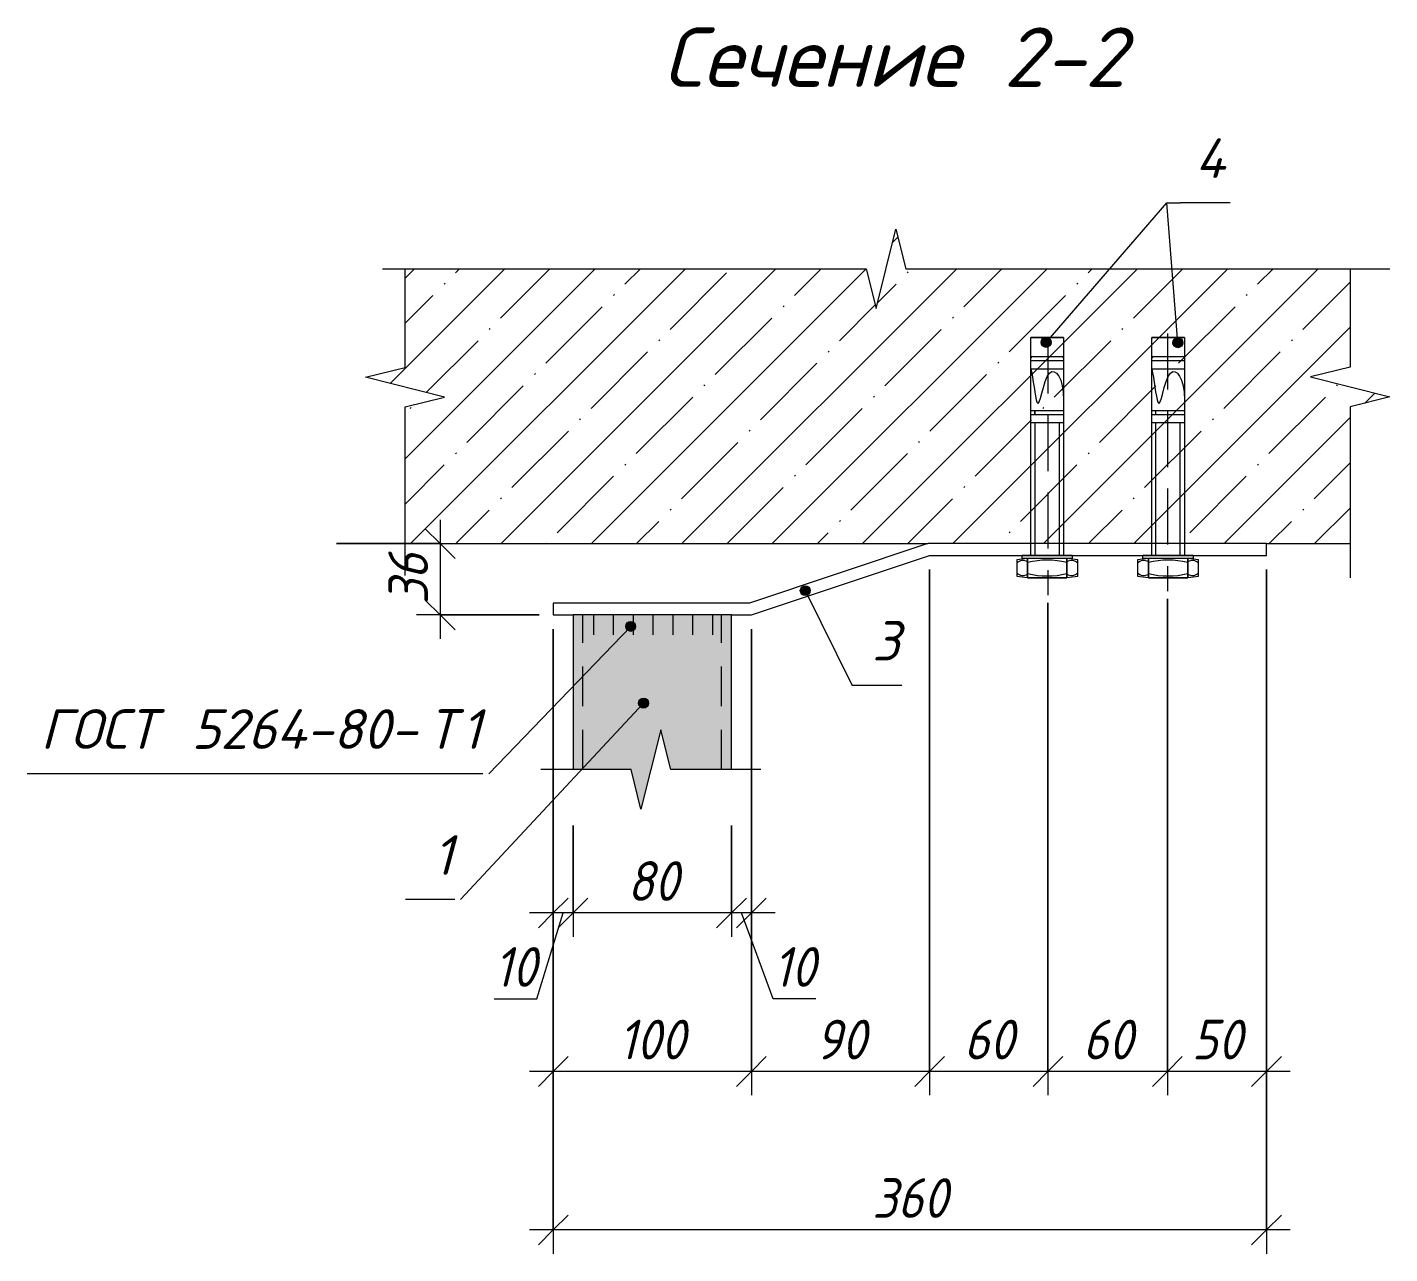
# Model space of a CAD drawing. Header units: millimetres. Extents: x 1525 to 46824, y -520 to 14115.
# Drawn here: x 40231 to 40919, y 1837 to 2456 of the extents above; entities that cross this region are included whole.
import ezdxf

# ---------------------------------------------------------------- set-up
doc = ezdxf.new("R2010")
doc.units = ezdxf.units.MM
doc.linetypes.add('200_ШТРИХ_ш1п0_6_', pattern=[32, 20, -12])
doc.linetypes.add('IMPORT-Невидимая', pattern=[39.122222, 28.222222, -10.9])
for name, color, linetype, lineweight in [('A-ANNO-DIMS', 7, 'Continuous', 9), ('A-ANNO-DIMS-10', 7, 'Continuous', 9), ('A-ANNO-NOTE', 7, 'Continuous', 9), ('A-DETL', 7, 'Continuous', 9), ('A-DETL-1', 7, 'Continuous', 5), ('A-DETL-2', 7, '200_ШТРИХ_ш1п0_6_', 5), ('A-DETL-3', 7, 'Continuous', 20), ('A-DETL-4', 7, 'IMPORT-Невидимая', 5), ('A-DETL-GENF-1', 7, 'Continuous', 5), ('G-ANNO-TEXT', 7, 'Continuous', 9)]:
    doc.layers.add(name, color=color, linetype=linetype, lineweight=lineweight)
doc.layers.add('A-DETL-GENF-2', color=7, linetype='Continuous', lineweight=9, true_color=0xffffff)
doc.styles.add('ISOCPEUR_B_I', font='', dxfattribs={"height": 30})
doc.styles.add('ISOCPEUR_I_3', font='isocpeui.ttf', dxfattribs={"width": 0.9, "height": 20})
doc.styles.add('ISOCPEUR_I_5', font='isocpeui.ttf', dxfattribs={"height": 20})
doc.styles.get('ISOCPEUR_B_I').set_extended_font_data('ISOCPEUR', italic=True, bold=True)
doc.dimstyles.new('ISO-2_0_0_9К_СРЕДНИЙ_1', dxfattribs={"dimscale": 304.8, "dimtxt": 19.919624, "dimasz": 0.049213, "dimexe": 0.03937, "dimexo": 0, "dimgap": 0, "dimtad": 1, "dimdec": 0, "dimzin": 0, "dimdsep": 46, "dimtxsty": 'ISOCPEUR_I_3', "dimblk1": 'OBLIQUE', "dimblk2": 'OBLIQUE', "dimsah": 1, "dimcen": 0.09, "dimdle": 0.03937, "dimazin": 0, "dimtfac": 1, "dimtdec": 4, "dimtix": 1, "dimtmove": 0, "dimatfit": 3, "dimfxl": 1, "dimtvp": 1, "dimtolj": 1, "dimtzin": 0, "dimarcsym": 2})
doc.dimstyles.new('ISO-2_0_0_9К_СРЕДНИЙ_3', dxfattribs={"dimscale": 304.8, "dimtxt": 19.919624, "dimasz": 0.049213, "dimexe": 0.03937, "dimexo": 0, "dimgap": 0, "dimtad": 1, "dimdec": 0, "dimzin": 0, "dimdsep": 46, "dimtxsty": 'ISOCPEUR_I_3', "dimblk1": 'OBLIQUE', "dimblk2": 'OBLIQUE', "dimsah": 1, "dimcen": 0.09, "dimdle": 0.03937, "dimazin": 0, "dimtfac": 1, "dimtdec": 4, "dimtix": 1, "dimtmove": 1, "dimatfit": 3, "dimfxl": 1, "dimtvp": 1, "dimtolj": 1, "dimtzin": 0, "dimarcsym": 2})

# ---------------------------------------------------------------- blocks, each defined once
blk = doc.blocks.new('DET_Линия разрыва - Линия разрыва-33291947-АР1_Фахверк Ф-31_ Ф-32_Труба 140_Узлы 3 эт_')
at = {"layer": 'A-DETL-GENF-1'}
for p, q in [((-5, -20), (5, 20)), ((5, 20), (10, 0)), ((-95.02, 0), (-10, 0)), ((-10, 0), (-5, -20)), ((10, 0), (59.78, 0))]:
    blk.add_line(p, q, dxfattribs=at)
blk = doc.blocks.new('DET_Линия разрыва - Линия разрыва-33291949-АР1_Фахверк Ф-31_ Ф-32_Труба 140_Узлы 3 эт_')
at = {"layer": 'A-DETL-GENF-1'}
for p, q in [((-5, -20), (5, 20)), ((5, 20), (10, 0)), ((-59.64, 0), (-10, 0)), ((-10, 0), (-5, -20)), ((10, 0), (96.3, 0))]:
    blk.add_line(p, q, dxfattribs=at)
blk = doc.blocks.new('DET_Линия разрыва - Линия разрыва-33291948-АР1_Фахверк Ф-31_ Ф-32_Труба 140_Узлы 3 эт_')
at = {"layer": 'A-DETL-GENF-1'}
for p, q in [((-5, -20), (5, 20)), ((5, 20), (10, 0)), ((-254.22, 0), (-10, 0)), ((-10, 0), (-5, -20)), ((10, 0), (254.22, 0))]:
    blk.add_line(p, q, dxfattribs=at)
blk = doc.blocks.new('DET_Линия разрыва - Линия разрыва-33291950-АР1_Фахверк Ф-31_ Ф-32_Труба 140_Узлы 3 эт_')
at = {"layer": 'A-DETL-GENF-1'}
for p, q in [((-5, -20), (5, 20)), ((5, 20), (10, 0)), ((-55.52, 0), (-10, 0)), ((-10, 0), (-5, -20)), ((10, 0), (55.52, 0))]:
    blk.add_line(p, q, dxfattribs=at)
blk = doc.blocks.new('_AT__Текстовая выноска 2_0 - _AT__Текстовая выноска 2_0-30557170-АР1_Фахверк Ф-31_ Ф-32_Труба 140_Узлы 3 эт_')
at = {"layer": 'A-ANNO-NOTE'}
blk.add_line((0, 0), (2.5, 0), dxfattribs=at)
blk = doc.blocks.new('DIMBLOCK367-АР1_Фахверк Ф-31_ Ф-32_Труба 140_Узлы 3 эт_')
at = {"layer": 'A-ANNO-DIMS-10'}
for p, q in [((40856.93, 2182.64), (40856.93, 1917.34)), ((40856.93, 1929.34), (40856.93, 2182.64)), ((40806.93, 2167.99), (40806.93, 1917.34)), ((40806.93, 1929.34), (40806.93, 2167.99)), ((40868.93, 1929.34), (40806.93, 1929.34))]:
    blk.add_line(p, q, dxfattribs=at)
at = {"layer": 'A-ANNO-DIMS-10', "lineweight": 20}
for p, q in [((40806.93, 1929.34), (40814.43, 1936.84)), ((40856.93, 1929.34), (40864.43, 1936.84)), ((40806.93, 1929.34), (40799.43, 1921.84)), ((40856.93, 1929.34), (40849.43, 1921.84))]:
    blk.add_line(p, q, dxfattribs=at)
at = {"layer": 'A-ANNO-DIMS-10', "color": 0, "insert": (40819.29, 1955.47), "char_height": 20, "width": 30.3391, "attachment_point": 1, "line_spacing_factor": 1.149209, "style": 'ISOCPEUR_I_3'}
blk.add_mtext('50', dxfattribs=at)
blk = doc.blocks.new('_Oblique')
at = {"color": 0, "linetype": 'ByBlock', "lineweight": -2}
blk.add_line((-0.5, -0.5), (0.5, 0.5), dxfattribs=at)
blk = doc.blocks.new('DIMBLOCK368-АР1_Фахверк Ф-31_ Ф-32_Труба 140_Узлы 3 эт_')
at = {"layer": 'A-ANNO-DIMS-10'}
for p, q in [((40806.93, 2167.99), (40806.93, 1917.34)), ((40806.93, 1929.34), (40806.93, 2167.99)), ((40746.6, 2165.97), (40746.6, 1917.34)), ((40746.6, 1929.34), (40746.6, 2165.97)), ((40806.93, 1929.34), (40746.6, 1929.34))]:
    blk.add_line(p, q, dxfattribs=at)
at = {"layer": 'A-ANNO-DIMS-10', "lineweight": 20}
for p, q in [((40746.6, 1929.34), (40754.1, 1936.84)), ((40806.93, 1929.34), (40814.43, 1936.84)), ((40746.6, 1929.34), (40739.1, 1921.84)), ((40806.93, 1929.34), (40799.43, 1921.84))]:
    blk.add_line(p, q, dxfattribs=at)
at = {"layer": 'A-ANNO-DIMS-10', "color": 0, "insert": (40764.12, 1955.47), "char_height": 20, "width": 30.3391, "attachment_point": 1, "line_spacing_factor": 1.149209, "style": 'ISOCPEUR_I_3'}
blk.add_mtext('60', dxfattribs=at)
blk = doc.blocks.new('DIMBLOCK369-АР1_Фахверк Ф-31_ Ф-32_Труба 140_Узлы 3 эт_')
at = {"layer": 'A-ANNO-DIMS-10'}
for p, q in [((40686.93, 2182.64), (40686.93, 1917.34)), ((40686.93, 1929.34), (40686.93, 2182.64)), ((40746.6, 2165.97), (40746.6, 1917.34)), ((40746.6, 1929.34), (40746.6, 2165.97)), ((40746.6, 1929.34), (40686.93, 1929.34))]:
    blk.add_line(p, q, dxfattribs=at)
at = {"layer": 'A-ANNO-DIMS-10', "lineweight": 20}
for p, q in [((40686.93, 1929.34), (40694.43, 1936.84)), ((40746.6, 1929.34), (40754.1, 1936.84)), ((40686.93, 1929.34), (40679.43, 1921.84)), ((40746.6, 1929.34), (40739.1, 1921.84))]:
    blk.add_line(p, q, dxfattribs=at)
at = {"layer": 'A-ANNO-DIMS-10', "color": 0, "insert": (40704.12, 1955.47), "char_height": 20, "width": 30.3391, "attachment_point": 1, "line_spacing_factor": 1.149209, "style": 'ISOCPEUR_I_3'}
blk.add_mtext('60', dxfattribs=at)
blk = doc.blocks.new('DIMBLOCK370-АР1_Фахверк Ф-31_ Ф-32_Труба 140_Узлы 3 эт_')
at = {"layer": 'A-ANNO-DIMS-10'}
for p, q in [((40686.93, 2182.64), (40686.93, 1917.34)), ((40686.93, 1929.34), (40686.93, 2182.64)), ((40596.93, 2152.64), (40596.93, 1917.34)), ((40596.93, 1929.34), (40596.93, 2152.64)), ((40686.93, 1929.34), (40596.93, 1929.34))]:
    blk.add_line(p, q, dxfattribs=at)
at = {"layer": 'A-ANNO-DIMS-10', "lineweight": 20}
for p, q in [((40596.93, 1929.34), (40604.43, 1936.84)), ((40686.93, 1929.34), (40694.43, 1936.84)), ((40596.93, 1929.34), (40589.43, 1921.84)), ((40686.93, 1929.34), (40679.43, 1921.84))]:
    blk.add_line(p, q, dxfattribs=at)
at = {"layer": 'A-ANNO-DIMS-10', "color": 0, "insert": (40629.29, 1955.47), "char_height": 20, "width": 30.3391, "attachment_point": 1, "line_spacing_factor": 1.149209, "style": 'ISOCPEUR_I_3'}
blk.add_mtext('90', dxfattribs=at)
blk = doc.blocks.new('DIMBLOCK371-АР1_Фахверк Ф-31_ Ф-32_Труба 140_Узлы 3 эт_')
at = {"layer": 'A-ANNO-DIMS-10'}
for p, q in [((40496.93, 2152.64), (40496.93, 1917.34)), ((40496.93, 1929.34), (40496.93, 2152.64)), ((40596.93, 2152.64), (40596.93, 1917.34)), ((40596.93, 1929.34), (40596.93, 2152.64)), ((40596.93, 1929.34), (40484.93, 1929.34))]:
    blk.add_line(p, q, dxfattribs=at)
at = {"layer": 'A-ANNO-DIMS-10', "lineweight": 20}
for p, q in [((40496.93, 1929.34), (40504.43, 1936.84)), ((40596.93, 1929.34), (40604.43, 1936.84)), ((40496.93, 1929.34), (40489.43, 1921.84)), ((40596.93, 1929.34), (40589.43, 1921.84))]:
    blk.add_line(p, q, dxfattribs=at)
at = {"layer": 'A-ANNO-DIMS-10', "color": 0, "insert": (40529.88, 1955.47), "char_height": 20, "width": 40.9118, "attachment_point": 1, "line_spacing_factor": 1.149209, "style": 'ISOCPEUR_I_3'}
blk.add_mtext('100', dxfattribs=at)
blk = doc.blocks.new('DIMBLOCK372-АР1_Фахверк Ф-31_ Ф-32_Труба 140_Узлы 3 эт_')
at = {"layer": 'A-ANNO-DIMS-10'}
for p, q in [((40439.88, 2207.78), (40439.88, 2147.78)), ((40387.51, 2195.78), (40451.88, 2195.78)), ((40439.88, 2195.78), (40387.51, 2195.78)), ((40489.86, 2159.78), (40427.88, 2159.78)), ((40439.88, 2159.78), (40489.86, 2159.78))]:
    blk.add_line(p, q, dxfattribs=at)
at = {"layer": 'A-ANNO-DIMS-10', "lineweight": 20}
for p, q in [((40439.88, 2195.78), (40432.38, 2203.28)), ((40439.88, 2195.78), (40447.38, 2188.28)), ((40439.88, 2159.78), (40432.38, 2167.28)), ((40439.88, 2159.78), (40447.38, 2152.28))]:
    blk.add_line(p, q, dxfattribs=at)
at = {"layer": 'A-ANNO-DIMS-10', "color": 0, "insert": (40413.75, 2165.13), "char_height": 20, "width": 30.3391, "attachment_point": 1, "rotation": 90, "line_spacing_factor": 1.149209, "style": 'ISOCPEUR_I_3'}
blk.add_mtext('36', dxfattribs=at)
blk = doc.blocks.new('_AT__Текстовая выноска 2_0 - _AT__Текстовая выноска 2_0-30620700-АР1_Фахверк Ф-31_ Ф-32_Труба 140_Узлы 3 эт_')
at = {"layer": 'A-ANNO-NOTE'}
blk.add_line((0, 0), (23, 0), dxfattribs=at)
blk = doc.blocks.new('DIMBLOCK373-АР1_Фахверк Ф-31_ Ф-32_Труба 140_Узлы 3 эт_')
at = {"layer": 'A-ANNO-DIMS-10'}
for p, q in [((40856.93, 2182.64), (40856.93, 1837.34)), ((40856.93, 1849.34), (40856.93, 2182.64)), ((40496.93, 2149.84), (40496.93, 1837.34)), ((40496.93, 1849.34), (40496.93, 2149.84)), ((40868.93, 1849.34), (40484.93, 1849.34))]:
    blk.add_line(p, q, dxfattribs=at)
at = {"layer": 'A-ANNO-DIMS-10', "lineweight": 20}
for p, q in [((40496.93, 1849.34), (40504.43, 1856.84)), ((40856.93, 1849.34), (40864.43, 1856.84)), ((40496.93, 1849.34), (40489.43, 1841.84)), ((40856.93, 1849.34), (40849.43, 1841.84))]:
    blk.add_line(p, q, dxfattribs=at)
at = {"layer": 'A-ANNO-DIMS-10', "color": 0, "insert": (40657.97, 1875.47), "char_height": 20, "width": 45.5087, "attachment_point": 1, "line_spacing_factor": 1.149209, "style": 'ISOCPEUR_I_3'}
blk.add_mtext('360', dxfattribs=at)
blk = doc.blocks.new('DIMBLOCK374-АР1_Фахверк Ф-31_ Ф-32_Труба 140_Узлы 3 эт_')
at = {"layer": 'A-ANNO-DIMS-10'}
for p, q in [((40596.93, 2152.64), (40596.93, 1997.34)), ((40596.93, 2009.34), (40596.93, 2152.64)), ((40586.93, 2053.57), (40586.93, 1997.34)), ((40586.93, 2009.34), (40586.93, 2053.57)), ((40608.93, 2009.34), (40586.93, 2009.34)), ((40608.03, 1965.99), (40591.93, 2009.34)), ((40629.48, 1965.99), (40608.03, 1965.99))]:
    blk.add_line(p, q, dxfattribs=at)
at = {"layer": 'A-ANNO-DIMS-10', "lineweight": 20}
for p, q in [((40586.93, 2009.34), (40594.43, 2016.84)), ((40596.93, 2009.34), (40604.43, 2016.84)), ((40586.93, 2009.34), (40579.43, 2001.84)), ((40596.93, 2009.34), (40589.43, 2001.84))]:
    blk.add_line(p, q, dxfattribs=at)
at = {"layer": 'A-ANNO-DIMS-10', "color": 0, "insert": (40608.03, 1992.12), "char_height": 20, "width": 25.7423, "attachment_point": 1, "line_spacing_factor": 1.149209, "style": 'ISOCPEUR_I_3'}
blk.add_mtext('10', dxfattribs=at)
blk = doc.blocks.new('DIMBLOCK375-АР1_Фахверк Ф-31_ Ф-32_Труба 140_Узлы 3 эт_')
at = {"layer": 'A-ANNO-DIMS-10'}
for p, q in [((40506.93, 2053.57), (40506.93, 1997.34)), ((40506.93, 2009.34), (40506.93, 2053.57)), ((40586.93, 2053.57), (40586.93, 1997.34)), ((40586.93, 2009.34), (40586.93, 2053.57)), ((40586.93, 2009.34), (40506.93, 2009.34))]:
    blk.add_line(p, q, dxfattribs=at)
at = {"layer": 'A-ANNO-DIMS-10', "lineweight": 20}
for p, q in [((40506.93, 2009.34), (40514.43, 2016.84)), ((40586.93, 2009.34), (40594.43, 2016.84)), ((40506.93, 2009.34), (40499.43, 2001.84)), ((40586.93, 2009.34), (40579.43, 2001.84))]:
    blk.add_line(p, q, dxfattribs=at)
at = {"layer": 'A-ANNO-DIMS-10', "color": 0, "insert": (40534.29, 2035.47), "char_height": 20, "width": 30.3391, "attachment_point": 1, "line_spacing_factor": 1.149209, "style": 'ISOCPEUR_I_3'}
blk.add_mtext('80', dxfattribs=at)
blk = doc.blocks.new('DIMBLOCK376-АР1_Фахверк Ф-31_ Ф-32_Труба 140_Узлы 3 эт_')
at = {"layer": 'A-ANNO-DIMS-10'}
for p, q in [((40496.93, 2152.64), (40496.93, 1997.34)), ((40496.93, 2009.34), (40496.93, 2152.64)), ((40506.93, 2053.57), (40506.93, 1997.34)), ((40506.93, 2009.34), (40506.93, 2053.57)), ((40506.93, 2009.34), (40484.93, 2009.34)), ((40488.62, 1965.99), (40501.93, 2009.34)), ((40467.17, 1965.99), (40488.62, 1965.99))]:
    blk.add_line(p, q, dxfattribs=at)
at = {"layer": 'A-ANNO-DIMS-10', "lineweight": 20}
for p, q in [((40496.93, 2009.34), (40504.43, 2016.84)), ((40506.93, 2009.34), (40514.43, 2016.84)), ((40496.93, 2009.34), (40489.43, 2001.84)), ((40506.93, 2009.34), (40499.43, 2001.84))]:
    blk.add_line(p, q, dxfattribs=at)
at = {"layer": 'A-ANNO-DIMS-10', "color": 0, "insert": (40467.17, 1992.12), "char_height": 20, "width": 25.7423, "attachment_point": 1, "line_spacing_factor": 1.149209, "style": 'ISOCPEUR_I_3'}
blk.add_mtext('10', dxfattribs=at)

msp = doc.modelspace()

# ---------------------------------------------------------------- hatches: boundary and pattern name
at = {"layer": 'A-ANNO-NOTE'}
h = msp.add_hatch(color=256, dxfattribs=at)
edge = h.paths.add_edge_path(flags=0)
edge.add_arc((40745.70644, 2297.35111), 2.5, 0, 360)
h = msp.add_hatch(color=256, dxfattribs=at)
edge = h.paths.add_edge_path(flags=0)
edge.add_arc((40812.21981, 2297.1847), 2.5, 0, 360)
h = msp.add_hatch(color=256, dxfattribs=at)
edge = h.paths.add_edge_path(flags=0)
edge.add_arc((40624.13165, 2172.03945), 2.5, 0, 360)
h = msp.add_hatch(color=256, dxfattribs=at)
edge = h.paths.add_edge_path(flags=0)
edge.add_arc((40536.04149, 2154.00332), 2.5, 0, 360)
h = msp.add_hatch(color=256, dxfattribs=at)
edge = h.paths.add_edge_path(flags=0)
edge.add_arc((40542.53315, 2115.2696), 2.5, 0, 360)
at = {"layer": 'A-DETL-GENF-1'}
h = msp.add_hatch(dxfattribs=at)
h.set_pattern_fill('FP_8', color=256, style=0, pattern_type=2)
h.set_pattern_definition([(45, (35172.687, 0), (-22.80985, 22.80985), []), (45, (35195.497, 0), (-22.80985, 22.80985), [40.323, -8.065, 0.671, -7.394])])
h.paths.add_polyline_path([(40422.1474, 2195.77513), (40899.1474, 2195.77513), (40899.1474, 2264.89017), (40919.1474, 2269.89017), (40879.1474, 2279.89017), (40899.1474, 2284.89017), (40899.1474, 2334.52585), (40674.92664, 2334.52585), (40669.92664, 2354.52585), (40659.92664, 2314.52585), (40654.92664, 2334.52585), (40422.1474, 2334.52585), (40422.1474, 2284.75079), (40402.1474, 2279.75079), (40442.1474, 2269.75079), (40422.1474, 2264.75079)], flags=0)
at = {"layer": 'A-DETL-GENF-2'}
msp.add_hatch(color=256, dxfattribs=at).paths.add_polyline_path([(40541.22961, 2061.77513), (40551.22961, 2101.77513), (40556.22961, 2081.77513), (40586.93002, 2081.77513), (40586.93002, 2159.77513), (40506.93002, 2159.77513), (40506.93002, 2081.77513), (40536.22961, 2081.77513)], flags=0)

# ---------------------------------------------------------------- linework, layer by layer
at = {"layer": 'A-ANNO-NOTE'}
for p, q in [((40745.70644, 2297.35111), (40806.71611, 2367.82042)), ((40806.71611, 2367.82042), (40813.53305, 2367.82042)), ((40812.21981, 2297.1847), (40806.71611, 2367.82042)), ((40806.71611, 2367.82042), (40813.53305, 2367.82042)), ((40624.13165, 2172.03945), (40647.82671, 2124.20639)), ((40536.04149, 2154.00332), (40464.37968, 2079.66006)), ((40542.53315, 2115.2696), (40450.21423, 2016.08342))]:
    msp.add_line(p, q, dxfattribs=at)
for centre in [(40745.70644, 2297.35111), (40812.21981, 2297.1847), (40624.13165, 2172.03945), (40536.04149, 2154.00332), (40542.53315, 2115.2696)]:
    msp.add_circle(centre, 2.5, dxfattribs=at)
at = {"layer": 'A-DETL'}
for p, q in [((40685.95635, 2195.77513), (40595.95635, 2165.77513)), ((40856.93002, 2195.77513), (40685.95635, 2195.77513)), ((40856.93002, 2189.77513), (40856.93002, 2195.77513)), ((40596.93002, 2159.77513), (40686.93002, 2189.77513)), ((40686.93002, 2189.77513), (40856.93002, 2189.77513)), ((40595.95635, 2165.77513), (40496.93002, 2165.77513)), ((40496.93002, 2165.77513), (40496.93002, 2159.77513)), ((40496.93002, 2159.77513), (40506.93002, 2159.77513)), ((40586.93002, 2159.77513), (40506.93002, 2159.77513)), ((40506.93002, 2159.77513), (40506.93002, 2081.77513)), ((40586.93002, 2159.77513), (40596.93002, 2159.77513)), ((40586.93002, 2081.77513), (40586.93002, 2159.77513))]:
    msp.add_line(p, q, dxfattribs=at)
at = {"layer": 'A-DETL-1'}
for p, q in [((40754.52945, 2299.77513), (40737.99725, 2299.77513)), ((40737.99725, 2299.77513), (40754.52945, 2299.77513)), ((40737.99725, 2189.77513), (40737.99725, 2299.77513)), ((40754.52945, 2299.77513), (40754.52945, 2189.77513)), ((40815.52945, 2299.77513), (40798.99725, 2299.77513)), ((40798.99725, 2299.77513), (40815.52945, 2299.77513)), ((40798.99725, 2189.77513), (40798.99725, 2299.77513)), ((40815.52945, 2299.77513), (40815.52945, 2189.77513)), ((40738.96918, 2290.1949), (40753.55752, 2290.1949)), ((40799.96918, 2290.1949), (40814.55752, 2290.1949)), ((40737.99725, 2288.12837), (40754.52945, 2288.12837)), ((40737.99725, 2283.99532), (40754.52945, 2283.99532)), ((40798.99725, 2288.12837), (40815.52945, 2288.12837)), ((40798.99725, 2283.99532), (40815.52945, 2283.99532)), ((40737.99725, 2263.03239), (40754.52945, 2263.03239)), ((40740.06377, 2260.96587), (40740.06377, 2263.03239)), ((40740.1525, 2260.96587), (40740.1525, 2263.03239)), ((40798.99725, 2263.03239), (40815.52945, 2263.03239)), ((40801.06377, 2260.96587), (40801.06377, 2263.03239)), ((40801.1525, 2260.96587), (40801.1525, 2263.03239)), ((40737.99725, 2260.96587), (40754.52945, 2260.96587)), ((40737.99725, 2256.83282), (40754.52945, 2256.83282)), ((40740.10569, 2189.77513), (40740.10569, 2256.83282)), ((40752.42101, 2189.77513), (40752.42101, 2256.83282)), ((40798.99725, 2260.96587), (40815.52945, 2260.96587)), ((40798.99725, 2256.83282), (40815.52945, 2256.83282)), ((40801.10569, 2189.77513), (40801.10569, 2256.83282)), ((40813.42101, 2189.77513), (40813.42101, 2256.83282)), ((40736.34403, 2188.33932), (40730.85542, 2187.57047)), ((40730.85542, 2187.57047), (40730.85542, 2179.37718)), ((40733.58866, 2188.33932), (40733.58866, 2189.77513)), ((40758.93804, 2189.77513), (40733.58866, 2189.77513)), ((40758.93804, 2188.33932), (40733.58866, 2188.33932)), ((40736.34403, 2178.59086), (40736.34403, 2188.33932)), ((40756.18267, 2188.33932), (40736.34403, 2188.33932)), ((40756.18267, 2188.25325), (40736.34403, 2188.25325)), ((40736.34403, 2188.25325), (40736.34403, 2178.59086)), ((40740.71977, 2189.77513), (40742.7625, 2189.77513)), ((40761.67128, 2187.57047), (40756.18267, 2188.33932)), ((40756.18267, 2188.33932), (40756.18267, 2178.59086)), ((40756.18267, 2178.59086), (40756.18267, 2188.25325)), ((40758.93804, 2189.77513), (40758.93804, 2188.33932)), ((40761.67128, 2179.37718), (40761.67128, 2187.57047)), ((40797.34403, 2188.33932), (40791.85542, 2187.57047)), ((40791.85542, 2187.57047), (40791.85542, 2179.37718)), ((40794.58866, 2188.33932), (40794.58866, 2189.77513)), ((40819.93804, 2189.77513), (40794.58866, 2189.77513)), ((40819.93804, 2188.33932), (40794.58866, 2188.33932)), ((40797.34403, 2178.59086), (40797.34403, 2188.33932)), ((40817.18267, 2188.33932), (40797.34403, 2188.33932)), ((40817.18267, 2188.25325), (40797.34403, 2188.25325)), ((40797.34403, 2188.25325), (40797.34403, 2178.59086)), ((40801.71977, 2189.77513), (40803.7625, 2189.77513)), ((40822.67128, 2187.57047), (40817.18267, 2188.33932)), ((40817.18267, 2188.33932), (40817.18267, 2178.59086)), ((40817.18267, 2178.59086), (40817.18267, 2188.25325)), ((40819.93804, 2189.77513), (40819.93804, 2188.33932)), ((40822.67128, 2179.37718), (40822.67128, 2187.57047)), ((40730.85542, 2179.37718), (40736.34403, 2178.60833)), ((40736.34403, 2178.59086), (40756.18267, 2178.59086)), ((40756.18267, 2178.59086), (40736.34403, 2178.59086)), ((40756.18267, 2178.60833), (40761.67128, 2179.37718)), ((40791.85542, 2179.37718), (40797.34403, 2178.60833)), ((40797.34403, 2178.59086), (40817.18267, 2178.59086)), ((40817.18267, 2178.59086), (40797.34403, 2178.59086)), ((40817.18267, 2178.60833), (40822.67128, 2179.37718))]:
    msp.add_line(p, q, dxfattribs=at)
for centre, radius, start, end in [((40739.17785, 2288.83493), 1.37588, 98.72344894, 149.10051454), ((40753.34885, 2288.83493), 1.37588, 30.89948539, 81.27655106), ((40800.17785, 2288.83493), 1.37588, 98.72344894, 149.10051454), ((40814.34885, 2288.83493), 1.37588, 30.89948539, 81.27655106), ((40733.98428, 2183.03238), 4.22871, 56.08031185, 137.72360384), ((40746.26335, 2144.6163), 42.8477, 76.61449587, 103.38550413), ((40758.54242, 2183.03238), 4.22871, 42.27639616, 123.91968816), ((40794.98428, 2183.03238), 4.22871, 56.08031185, 137.72360384), ((40807.26335, 2144.6163), 42.8477, 76.61449587, 103.38550413), ((40819.54242, 2183.03238), 4.22871, 42.27639616, 123.91968816), ((40733.98428, 2183.8978), 4.22871, 222.27639615, 303.91968815), ((40746.26335, 2222.31388), 42.8477, 256.61449587, 283.38550413), ((40758.54242, 2183.8978), 4.22871, 236.08031184, 317.72360384), ((40794.98428, 2183.8978), 4.22871, 222.27639615, 303.91968815), ((40807.26335, 2222.31388), 42.8477, 256.61449587, 283.38550413), ((40819.54242, 2183.8978), 4.22871, 236.08031184, 317.72360384)]:
    msp.add_arc(centre, radius, start, end, dxfattribs=at)
for points in [[(40737.99725, 2283.99532), (40739.17709, 2279.27868), (40741.63904, 2253.82019), (40745.40011, 2291.29232), (40754.52945, 2279.30454), (40754.52945, 2268.30653)], [(40798.99725, 2283.99532), (40800.17709, 2279.27868), (40802.63904, 2253.82019), (40806.40011, 2291.29232), (40815.52945, 2279.30454), (40815.52945, 2268.30653)]]:
    msp.add_open_spline(points, degree=3, knots=[3.947127755, 3.947127755, 3.947127755, 3.947127755, 10.095996178, 20.129436715, 28.583815858, 28.583815858, 28.583815858, 28.583815858], dxfattribs=at)
at = {"layer": 'A-DETL-2'}
for p, q in [((40511.93002, 2081.77513), (40511.93002, 2159.77513)), ((40581.93002, 2081.77513), (40581.93002, 2159.77513))]:
    msp.add_line(p, q, dxfattribs=at)
at = {"layer": 'A-DETL-3'}
for p, q in [((40422.1474, 2195.77513), (40685.95635, 2195.77513)), ((40856.93002, 2195.77513), (40899.1474, 2195.77513))]:
    msp.add_line(p, q, dxfattribs=at)
at = {"layer": 'A-DETL-4'}
for p, q in [((40746.59668, 2299.77513), (40746.59668, 2169.77513)), ((40806.93002, 2301.7945), (40806.93002, 2171.7945)), ((40517.27513, 2159.77513), (40517.27513, 2149.77513)), ((40527.27513, 2159.77513), (40527.27513, 2149.77513)), ((40537.27513, 2159.77513), (40537.27513, 2149.77513)), ((40547.27513, 2159.77513), (40547.27513, 2149.77513)), ((40557.27513, 2159.77513), (40557.27513, 2149.77513)), ((40567.27513, 2159.77513), (40567.27513, 2149.77513)), ((40577.27513, 2159.77513), (40577.27513, 2149.77513))]:
    msp.add_line(p, q, dxfattribs=at)

# ---------------------------------------------------------------- block references
at = {"layer": 'A-ANNO-NOTE', "xscale": 10, "yscale": 10, "zscale": 10, "rotation": 180}
for name, p in [('_AT__Текстовая выноска 2_0 - _AT__Текстовая выноска 2_0-30557170-АР1_Фахверк Ф-31_ Ф-32_Труба 140_Узлы 3 эт_', (40838.53305, 2367.82042)), ('_AT__Текстовая выноска 2_0 - _AT__Текстовая выноска 2_0-30557170-АР1_Фахверк Ф-31_ Ф-32_Труба 140_Узлы 3 эт_', (40672.82671, 2124.20639)), ('_AT__Текстовая выноска 2_0 - _AT__Текстовая выноска 2_0-30620700-АР1_Фахверк Ф-31_ Ф-32_Труба 140_Узлы 3 эт_', (40461.47168, 2079.66006)), ('_AT__Текстовая выноска 2_0 - _AT__Текстовая выноска 2_0-30557170-АР1_Фахверк Ф-31_ Ф-32_Труба 140_Узлы 3 эт_', (40447.30622, 2016.08342))]:
    msp.add_blockref(name, p, dxfattribs=at)
at = {"layer": 'A-DETL-GENF-1'}
msp.add_blockref('DET_Линия разрыва - Линия разрыва-33291948-АР1_Фахверк Ф-31_ Ф-32_Труба 140_Узлы 3 эт_', (40664.92664, 2334.52585), dxfattribs=at)
for name, p, rotation in [('DET_Линия разрыва - Линия разрыва-33291947-АР1_Фахверк Ф-31_ Ф-32_Труба 140_Узлы 3 эт_', (40422.1474, 2274.75079), 90.0000000000001), ('DET_Линия разрыва - Линия разрыва-33291949-АР1_Фахверк Ф-31_ Ф-32_Труба 140_Узлы 3 эт_', (40899.1474, 2274.89017), 269.9999999999999), ('DET_Линия разрыва - Линия разрыва-33291950-АР1_Фахверк Ф-31_ Ф-32_Труба 140_Узлы 3 эт_', (40546.22961, 2081.77513), 180)]:
    msp.add_blockref(name, p, dxfattribs=dict(at, rotation=rotation))

# ---------------------------------------------------------------- texts
at = {"layer": 'A-ANNO-NOTE', "char_height": 20, "attachment_point": 1, "style": 'ISOCPEUR_I_5'}
for s, insert, width in [('\\fISOCPEUR|b0|i1|c204|p34|;4', (40820.92287, 2400.34723), 20.843875), ('\\fISOCPEUR|b0|i1|c204|p34|;3', (40657.81653, 2156.73319), 17.637125), ('ГОСТ', (40238.1615, 2112.18687), 76.962), (' 5264-80-', (40301.6615, 2112.18687), 159.5358125), ('\\fISOCPEUR|b0|i1|c204|p34|;Т', (40433.29171, 2112.18687), 20.843875), ('\\fISOCPEUR|b0|i1|c204|p34|;1', (40450.48963, 2112.18687), 12.827), ('\\fISOCPEUR|b0|i1|c204|p34|;1', (40436.29604, 2048.61022), 12.827)]:
    msp.add_mtext(s, dxfattribs=dict(at, insert=insert, width=width))
at = {"layer": 'G-ANNO-TEXT', "char_height": 30, "attachment_point": 1, "style": 'ISOCPEUR_B_I'}
for s, insert, width in [('Сечение', (40552.36439, 2456.31735), 185.1898125), (' 2-2', (40705.16127, 2456.31735), 102.616)]:
    msp.add_mtext(s, dxfattribs=dict(at, insert=insert, width=width))

# ---------------------------------------------------------------- dimensions: what is measured, and where the dimension line sits
at = {"layer": 'A-ANNO-DIMS'}
dim = msp.add_linear_dim(base=(40439.87671, 2159.77513), p1=(40387.51225, 2195.77513), p2=(40489.85843, 2159.77513), angle=90, dimstyle='ISO-2_0_0_9К_СРЕДНИЙ_1', override={"dimpost": '<>', "dimfxl": 108.493036}, dxfattribs=at)
dim.commit()
dim.dimension.update_dxf_attribs({"geometry": 'DIMBLOCK372-АР1_Фахверк Ф-31_ Ф-32_Труба 140_Узлы 3 эт_', "text_midpoint": (40429.87671, 2177.77513)})
for base, p1, p2, override, picture, middle in [((40496.93002, 1849.34453), (40856.93002, 2182.6384), (40496.93002, 2149.84357), {"dimpost": '<>', "dimfxl": 361.490665}, 'DIMBLOCK373-АР1_Фахверк Ф-31_ Ф-32_Труба 140_Узлы 3 эт_', (40676.93002, 1859.34453)), ((40596.93002, 1929.34453), (40686.93002, 2182.6384), (40596.93002, 2152.6384), {"dimpost": '<>', "dimfxl": 94.86833}, 'DIMBLOCK370-АР1_Фахверк Ф-31_ Ф-32_Труба 140_Узлы 3 эт_', (40641.93002, 1939.34453)), ((40686.93002, 1929.34453), (40746.59668, 2165.97261), (40686.93002, 2182.6384), {"dimpost": '<>', "dimfxl": 61.95046}, 'DIMBLOCK369-АР1_Фахверк Ф-31_ Ф-32_Труба 140_Узлы 3 эт_', (40716.76335, 1939.34453)), ((40806.93002, 1929.34453), (40856.93002, 2182.6384), (40806.93002, 2167.99198), {"dimpost": '<>', "dimfxl": 52.101032}, 'DIMBLOCK367-АР1_Фахверк Ф-31_ Ф-32_Труба 140_Узлы 3 эт_', (40831.93002, 1939.34453)), ((40746.59668, 1929.34453), (40806.93002, 2167.99198), (40746.59668, 2165.97261), {"dimpost": '<>', "dimfxl": 60.367118}, 'DIMBLOCK368-АР1_Фахверк Ф-31_ Ф-32_Труба 140_Узлы 3 эт_', (40776.76335, 1939.34453)), ((40496.93002, 1929.34453), (40596.93002, 2152.6384), (40496.93002, 2152.6384), {"dimpost": '<>', "dimfxl": 100}, 'DIMBLOCK371-АР1_Фахверк Ф-31_ Ф-32_Труба 140_Узлы 3 эт_', (40546.93002, 1939.34453)), ((40506.93002, 2009.34453), (40586.93002, 2053.56557), (40506.93002, 2053.56557), {"dimpost": '<>', "dimfxl": 80}, 'DIMBLOCK375-АР1_Фахверк Ф-31_ Ф-32_Труба 140_Узлы 3 эт_', (40546.93002, 2019.34453))]:
    dim = msp.add_linear_dim(base=base, p1=p1, p2=p2, dimstyle='ISO-2_0_0_9К_СРЕДНИЙ_1', override=override, dxfattribs=at)
    dim.commit()
    dim.dimension.update_dxf_attribs({"geometry": picture, "text_midpoint": middle})
for base, p1, p2, picture, middle in [((40496.93002, 2009.34453), (40506.93002, 2053.56557), (40496.93002, 2152.6384), 'DIMBLOCK376-АР1_Фахверк Ф-31_ Ф-32_Труба 140_Узлы 3 эт_', (40480.04339, 1978.78614)), ((40586.93002, 2009.34453), (40596.93002, 2152.6384), (40586.93002, 2053.56557), 'DIMBLOCK374-АР1_Фахверк Ф-31_ Ф-32_Труба 140_Узлы 3 эт_', (40620.89729, 1978.78614))]:
    dim = msp.add_linear_dim(base=base, p1=p1, p2=p2, dimstyle='ISO-2_0_0_9К_СРЕДНИЙ_3', override={"dimpost": '<>', "dimfxl": 99.576231}, dxfattribs=at)
    dim.commit()
    dim.dimension.update_dxf_attribs({"geometry": picture, "text_midpoint": middle, "dimtype": 160})

doc.saveas('drawing.dxf')
